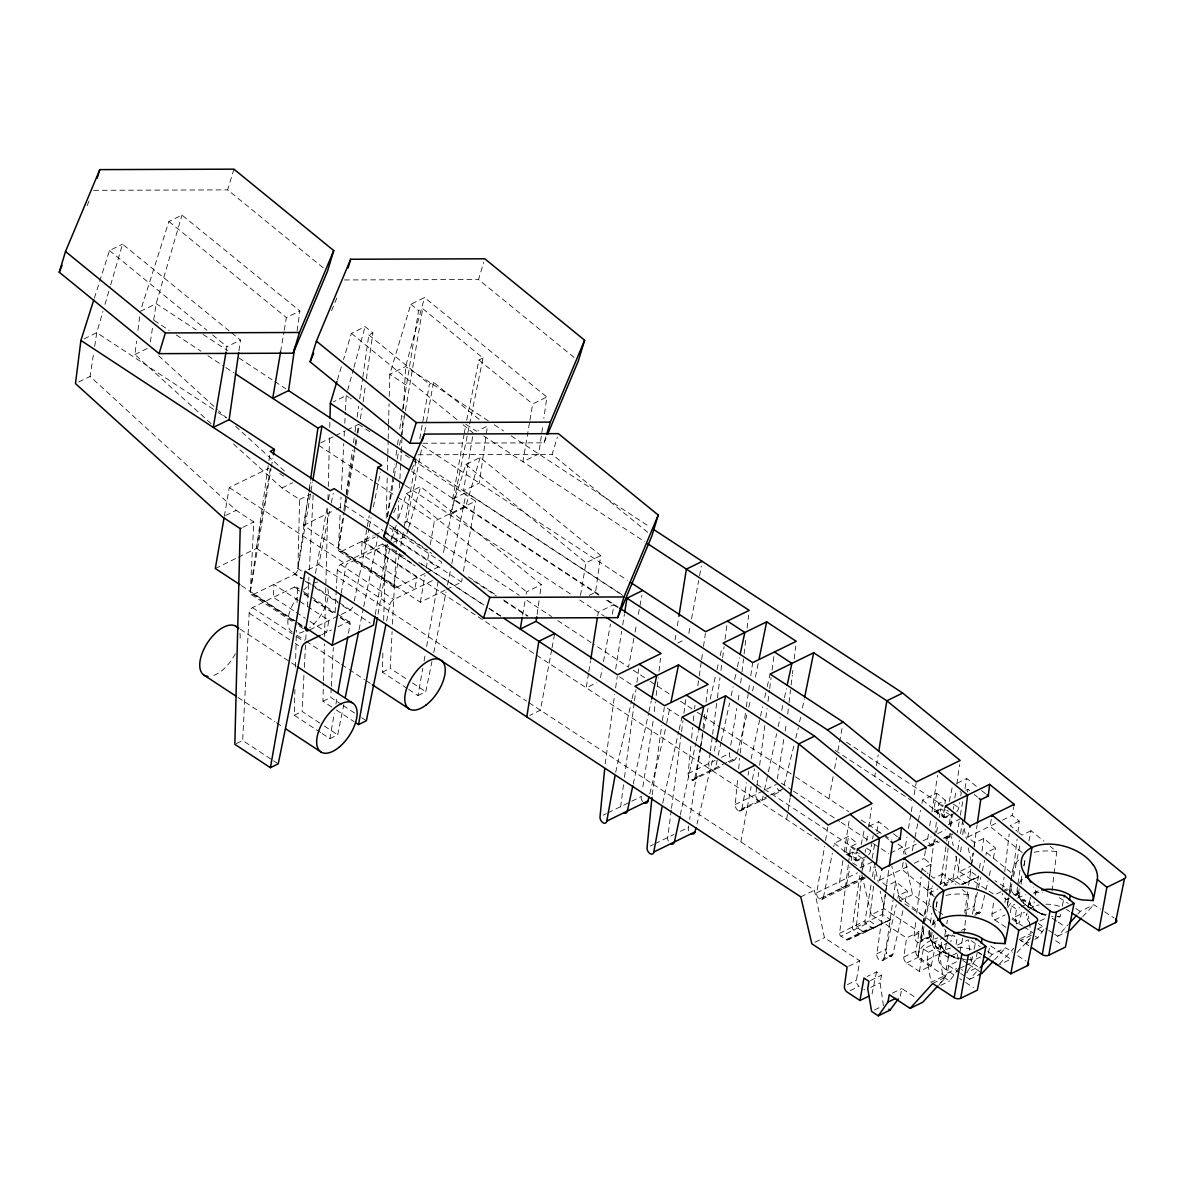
<?xml version="1.0" encoding="UTF-8"?>
<svg xmlns="http://www.w3.org/2000/svg" width="1185" height="1185" viewBox="0 0 1185 1185"><rect width="100%" height="100%" fill="white"/><g stroke="black" fill="none" stroke-linecap="round" stroke-linejoin="round"><path stroke-width="0.75" stroke-dasharray="5 3.75" d="M320.557 732.523L294.265 715.251L294.917 689.374M295.465 667.199L296.383 630.242M297.065 602.513L297.391 589.567A4.607 2.696 -64.6 0 0 294.428 587.079L252.435 607.624A4.607 2.696 -64.6 0 0 249.176 613.149L242.658 740.492L272.046 759.792M294.635 574.266A4.622 2.696 -64.6 0 0 297.894 568.593L299.627 499.537L281.956 487.939L232.067 442.672M331.844 707.075L322.957 701.224L323.416 682.723M323.461 680.871L324.379 643.87M324.572 636.463L327.786 506.958M327.964 499.552L328.097 493.997M328.289 486.591L329.578 434.791M329.756 427.385L329.934 419.994M407.136 688.426L382.4 672.162L382.903 651.839M383.673 620.407L385.51 546.478A4.607 2.696 -64.6 0 0 382.548 543.989L340.569 564.534A4.607 2.696 -64.6 0 0 337.295 570.059L336.347 588.515M386.221 518.112L387.228 477.54M387.406 470.164L387.776 455.41M387.821 453.574L388.147 440.657M388.191 438.82L388.502 425.904M388.547 424.067L389.05 403.774M389.243 396.397L389.791 374.267L410.825 304.264L424.526 297.568L546.877 397.034L543.841 418.394M293.302 620.836L253.22 594.5A4.622 2.696 -64.6 0 1 250.272 591.878L253.827 521.933L236.17 510.335L90.09 376.445L93.422 354.567M319.891 723.117L302.101 711.43L303.967 674.695M304.352 667.348L305.656 641.633M305.76 639.796L306.13 632.449M307.448 606.75L308.944 577.362M309.329 570.015L313.27 492.871M341.606 704.512L330.778 697.402L331.252 688.174M331.356 686.322L333.326 647.573M335.118 612.512L336.259 590.367M424.971 573.496L396.308 587.523L341.339 551.41A4.622 2.696 -64.6 0 1 338.392 548.788L340.362 510.039M340.45 508.187L341.013 497.108M341.398 489.731L343.754 443.575M344.124 436.199L344.405 430.659M344.791 423.267L345.353 412.202M345.442 410.351L346.198 395.583L333.518 401.789M405.788 678.561L390.22 668.34L392.102 631.531M392.472 624.169L396.234 550.551M396.619 543.189L397.464 526.629M397.834 519.267L398.767 500.87M399.434 487.983L399.804 480.621M399.908 478.784L400.752 462.224M400.841 460.387L402.07 436.45M402.159 434.614L403.093 416.216M403.478 408.855L405.64 366.52L424.526 297.568M929.336 930.151C927.159 944.875 943.764 952.666 954.754 957.628L948.889 954.651L943.393 949.6L941.29 944.075L938.52 958.561M1017.456 887.061C1015.915 894.038 1020.374 900.437 1025.44 904.733M605.165 763.969L614.674 694.454M652.194 794.868L661.719 725.353M726.598 762.518L694.884 778.027A4.666 2.933 61.8 0 1 691.003 779.567A4.666 2.933 61.8 0 1 688.159 773.612L690.84 745.928M691.61 738.018L692.647 727.471M693.284 720.88L693.921 714.288M768.872 795.757L741.914 808.94A4.666 2.933 61.8 0 1 738.033 810.466A4.666 2.933 61.8 0 1 735.204 804.526L737.885 776.827M738.655 768.917L739.677 758.37M740.195 753.097L745.587 711.755M856.281 927.1L882.41 914.316L890.379 919.56L864.265 932.343L856.281 927.1L861.628 875.019M861.806 873.226L863.465 857.066M947.067 885.758L944.401 884.01L948.089 848.09M948.267 846.297L949.555 833.722M950.296 826.538L951.585 813.976M653.128 721.324L642.611 788.351M654.253 711.637L655.394 701.95M656.164 695.491L658.253 677.716M659.008 671.258L660.519 658.342M700.735 747.394L689.655 819.265M700.928 745.78L702.438 732.848M703.016 728.005L704.719 713.474M706.053 702.157L707.563 689.24M740.669 683.078L741.81 673.391M742.003 671.776L743.513 658.86M744.091 654.016L745.795 639.47M747.128 628.168L748.639 615.252M787.714 713.992L788.854 704.305M789.047 702.675L790.558 689.759M791.136 684.915L792.276 675.228M792.454 673.613L792.839 670.384M794.172 659.067L795.683 646.151M931.099 931.914L930.299 935.794L921.249 940.223A4.918 3.17 63.1 0 1 917.072 941.882A4.918 3.17 63.1 0 1 914.168 935.572L915.975 920.241M916.79 913.265L921.056 877.019M921.545 872.827L922.034 868.649L931.099 864.221L924.033 858.473L925.559 850.208M930.299 935.794A4.918 3.17 63.1 0 1 926.137 937.453A4.918 3.17 63.1 0 1 923.233 931.143L923.722 926.966M924.211 922.774L928.966 882.351M929.781 875.374L931.099 864.221M1002.777 888.306L1004.095 877.152M1004.747 871.567L1009.176 833.929M1019.219 888.824L1018.433 892.705A4.918 3.17 63.1 0 1 1014.256 894.364A4.918 3.17 63.1 0 1 1011.353 888.054L1011.842 883.877M1012.819 875.508L1017.085 839.247M1017.9 832.285L1019.219 821.131L1012.153 815.384L1013.693 807.118M963.879 934.002L968.619 894.734L962.19 889.505M1051.999 890.913L1056.753 851.645L1050.31 846.416M873.567 886.336L869.346 920.715L877.226 926.433L860.192 933.676A2.34 1.526 63.9 0 1 858.873 933.454L853.674 930.047A2.326 1.526 63.9 0 1 852.311 927.085L859.895 875.552M874.412 879.463L875.671 869.138M959.791 858.71L957.465 877.611L965.449 882.855L963.212 884.247M960.635 851.837L961.687 843.246M962.738 834.655L963.79 826.049M211.063 423.608L134.912 354.522L136.601 341.043M137.964 330.26L139.652 316.765M890.379 919.56L864.176 932.817L847.497 939.883A2.326 1.496 62.6 0 1 846.194 939.661L840.995 936.239A2.326 1.496 62.6 0 1 839.587 933.291L848.312 864.694M848.549 862.887L850.608 846.638L857.259 843.379L848.564 836.314L834.418 843.231L833.722 846.608M857.673 860.695A4.651 2.429 -58 0 1 855.377 858.251L856.207 851.645M934.328 896.571L929.114 893.149A2.326 1.496 62.6 0 1 927.707 890.202L928.862 881.181M929.084 879.374L936.446 821.59M937.365 814.376L938.742 803.548L945.393 800.29L936.683 793.224L922.537 800.142L921.856 803.519M955.303 812.954L945.793 817.606A4.651 2.429 -58 0 1 943.497 815.162L944.756 805.252M944.963 803.593L945.393 800.29M623.517 784.707L620.659 806.629A4.666 3.051 63.9 0 0 621.37 810.377M624.48 777.404L634.286 702.512M634.523 700.676L635.96 689.714M636.908 682.412L639.308 664.148M671.273 810.125L667.688 837.528A4.666 3.051 63.9 0 0 668.414 841.291M671.525 808.303L681.316 733.411M681.568 731.589L682.99 720.628M683.952 713.311L686.337 695.047M710.215 752.579L708.778 763.54A4.666 3.051 63.9 0 0 711.474 769.554A4.666 3.051 63.9 0 0 715.488 767.954L717.843 757.111M710.452 750.757L712.363 736.137M712.6 734.315L717.147 699.609M717.384 697.772L720.006 677.687M720.969 670.384L722.406 659.423M722.643 657.586L724.079 646.625M725.027 639.322L727.427 621.058M756.771 787.136L755.808 794.439A4.666 3.051 63.9 0 0 758.519 800.453A4.666 3.051 63.9 0 0 762.533 798.853L764.103 791.639M757.008 785.314L758.681 772.516M759.644 765.214L764.903 725.027M765.851 717.725L767.051 708.586M768.013 701.283L769.45 690.322M769.687 688.5L771.109 677.539M772.072 670.221L774.457 651.957M834.418 843.231L855.866 860.784L857.066 851.911L857.851 852.504M922.537 800.142L943.986 817.694L945.082 809.562M238.94 350.908L240.481 340.051L230.527 331.963M294.206 620.762L250.257 591.893L268.699 462.298M268.965 460.476L270.269 451.352M297.079 330.896L299.909 310.988L181.972 215.107L168.907 221.491L140.897 309.611M301.39 570.859L297.909 568.578L308.663 493.049M309.166 489.524L310.411 480.74M396.308 587.523A4.592 2.281 -55.8 0 1 393.894 585.271L338.377 548.803L343.576 512.246M343.843 510.409L345.916 495.789M346.183 493.967L352.434 450.107M353.471 442.79L354.774 433.651M355.026 431.829L356.063 424.511M357.115 417.209L358.67 406.233M359.707 398.93L362.58 378.83M362.832 376.993L368.816 334.955L372.89 332.97L365.084 326.63L351.397 333.326L343.502 359.573M363.114 401.685L365.498 384.888M366.372 378.785L372.89 332.97M387.288 516.704L393.035 476.296M393.538 472.785L394.783 464.002M396.042 455.218L397.286 446.434M397.538 444.686L398.545 437.65M399.789 428.866L402.293 411.299M402.544 409.551L418.601 310.618L422.675 308.633L483.021 358.018L443.175 554.002M541.293 436.184L538.76 453.988L522.911 461.735L529.621 422.023M541.812 432.629L542.819 425.504M537.101 614.452L539.057 600.691M540.034 593.818L541.338 584.649L420.705 486.576L406.411 493.567L398.664 517.786M480.132 457.514L465.646 506.928L449.796 514.675L465.853 464.49L480.132 457.514L600.765 555.587L595.551 592.263L589.212 595.374M862.739 869.02L864.132 859.258M865.124 852.296L865.524 849.512M866.709 841.157L867.894 832.788M868.694 827.219L871.464 807.711M882.41 914.316L885.21 894.66M885.462 892.868L889.031 867.85M958.709 968.441L949.6 980.987L942.875 976.573L939.572 953.806L940.934 946.104L935.957 942.83L931.321 965.597L919.397 971.433L906.599 963.02A4.666 3.007 63.1 0 1 903.844 957.036L906.569 937.942L919.145 931.795L883.877 908.614L880.159 891.031M957.036 953.036L948.089 957.406L935.291 948.992A4.666 3.007 63.1 0 1 932.536 943.008L933.765 934.328M934.758 927.381L935.246 923.915L899.978 900.733L891.772 865.954M950.859 825.93L952.444 814.776M953.244 809.207L953.644 806.422M954.829 798.053L956.014 789.699M956.813 784.129L959.583 764.621M944.401 884.01L970.53 871.227L973.078 853.348M974.085 846.208L977.151 824.76M1005.917 927.292L994.733 919.93A4.666 3.007 63.1 0 1 991.963 913.946L993.845 900.822M615.622 687.907L617.267 676.442M662.43 720.45L664.311 707.341M694.543 708.689L695.017 705.416M697.846 685.76L698.558 680.842M699.254 675.939L701.387 661.186M701.624 659.556L702.794 651.365M703.505 646.447L705.401 633.353M746.298 706.838L748.431 692.099M748.653 690.455L749.838 682.264M750.786 675.717L752.668 662.622M902.926 910.806L892.986 954.043L883.921 958.472A4.918 3.259 64.8 0 1 879.64 960.191A4.918 3.259 64.8 0 1 876.841 953.821L885.402 894.453M886.01 890.202L886.617 885.965L895.682 881.536L907.443 891.164L904.733 902.955M892.986 954.043A4.918 3.259 64.8 0 1 888.691 955.762A4.918 3.259 64.8 0 1 885.906 949.392L893.031 899.904M893.238 898.497L895.682 881.536M965.345 913.976A4.918 3.259 64.8 0 1 964.975 910.732L968.026 889.52M968.634 885.284L971.078 868.324M971.685 864.072L973.315 852.77M974.129 847.112L974.751 842.876L983.802 838.447L995.563 848.075L992.852 859.866M984.72 895.223L981.106 910.954A4.918 3.259 64.8 0 1 976.825 912.657A4.918 3.259 64.8 0 1 974.026 906.303L975.862 893.579M976.47 889.342L978.721 873.789M979.536 868.131L980.75 859.643M981.98 851.171L983.802 838.447M861.169 866.961L862.428 858.384L852.815 852.059L851.185 860.562M922.671 925.603L917.871 958.176L946.297 976.855L938.846 984.868M922.937 923.796L924.004 916.553A48.852 30.203 16.8 0 1 929.707 903.888M945.911 846.771L940.431 883.98A2.326 1.526 63.9 0 0 940.401 884.395M946.756 841.054L948.03 832.462M949.289 823.871L950.548 815.28L940.934 808.97L939.305 817.472M1007.531 904.54L1008.524 897.771M1007.324 906.036L1008.657 896.986M1008.924 895.179L1010.79 882.514M1011.057 880.707L1012.123 873.463A48.852 30.203 16.8 0 1 1018.907 859.762M920.908 937.483L922.434 927.1M918.627 952.992L919.412 947.63L917.871 958.176A48.333 27.092 9.8 0 1 937.779 937.868M922.952 923.589L924.004 916.553L898.393 895.593L907.443 891.164M1009.531 890.942L1010.553 884.01M1011.086 880.499L1012.123 873.463L986.512 852.504L995.563 848.075M942.875 976.573L931.04 982.365L927.203 959.85L928.344 952.251L947.215 943.171M956.117 944.297L957.036 938.224L952.059 934.95L950.829 941.853M1016.508 923.693L1015.323 916.76L1016.463 909.162L1019.618 907.621M94.667 346.361L96.755 332.689L102.932 311.448M150.362 341.902L152.85 325.505M153.68 320.039L156.183 303.627L181.972 215.107M930.373 922.967L931.854 913.191M1017.915 883.714L1020.092 869.242M842.905 860.562L839.632 881.61A4.666 3.051 63.9 0 0 842.298 887.609A4.666 3.051 63.9 0 0 846.342 886.099L849.971 866.946M844.224 852.148L849.467 818.479M928.403 834.314L927.751 838.521A4.666 3.051 63.9 0 0 930.432 844.52A4.666 3.051 63.9 0 0 934.461 842.994L935.276 838.743M929.721 825.886L931.025 817.472M931.899 811.858L937.587 775.39M932.136 932.61L930.906 940.505L945.171 949.881L947.881 934.935L944.682 929.129M933.365 924.73L934.18 919.456M936.224 906.318L937.054 901.044M1019.841 892.157L1019.026 897.415L1033.29 906.792L1034.194 901.8M1021.07 884.262L1022.299 876.367M1023.944 865.85L1025.173 857.955M588.515 673.421L586.219 687.818L596.825 682.634M588.797 671.614L590.53 660.815M597.699 615.815L598.262 612.215L614.111 604.468L612.127 615.163M615.667 669.066L621.681 631.264M622.688 624.969L624.451 613.934M675.094 640.004L675.85 635.279M677.346 625.828L678.605 617.948M786.662 819.502L790.099 797.89M874.782 776.412L875.345 772.813M876.5 765.599L878.218 754.801M642.581 801.46A4.666 3.17 66.2 0 1 641.263 796.542L641.944 792.454M688.722 830.833A4.666 3.17 66.2 0 1 688.307 827.456L688.974 823.353M746.802 715.014L736.107 757.867A4.666 3.17 66.2 0 1 731.945 759.541A4.666 3.17 66.2 0 1 729.382 753.453L730.064 749.364M730.73 745.261L736.759 708.408M738.092 700.216L739.44 692.025M777.33 778.901L783.803 739.307M785.137 731.115L786.47 722.924M868.649 854.8A4.651 2.429 -58 0 0 870.62 850.8L872.323 840.669M872.604 838.98L873.167 835.603M890.276 920.049L872.871 927.47A2.326 1.555 65.3 0 1 871.553 927.262L866.353 923.841A2.326 1.555 65.3 0 1 865.02 920.863L871.034 884.899M872.427 876.604L874.041 866.931M956.784 811.71A4.651 2.429 -58 0 0 958.739 807.711L959.598 802.645M960.724 795.89L961.287 792.513L958.813 790.484M959.687 884.173L954.473 880.736A2.326 1.555 65.3 0 1 953.155 877.774L956.843 855.644M957.776 850.104L959.391 840.432M960.546 833.514L962.398 822.449M967.478 792.024L967.938 789.269L970.337 791.224M226.335 350.271L226.942 346.672L240.481 340.051M280.608 351.708L283.941 331.963M284.252 330.171L286.37 317.61L299.909 310.988M250.257 591.893L271.024 468.949M271.321 467.171L272.831 458.269M297.909 568.578L312.544 481.984M338.377 548.803L344.391 513.164M344.702 511.387L347.101 497.122M347.412 495.345L354.937 450.804M355.841 445.456L357.648 434.776M357.944 432.984L359.144 425.859M360.344 418.735L362.151 408.04M387.569 516.379L394.042 478.103M394.353 476.281L398.353 452.596M399.582 445.308L405.122 412.499M405.433 410.677L422.675 308.633M472.637 436.658L463.483 490.797L479.333 483.05L487.435 426.096L477.97 430.733M529.932 420.216L532.672 403.981L546.877 397.034M522.629 615.133L524.985 601.18M526.155 594.203L526.555 591.878L541.338 584.649M580.487 595.374L585.983 562.816L600.765 555.587M864.961 876.989L823.427 897.297A4.666 3.096 64.8 0 1 819.339 898.837A4.666 3.096 64.8 0 1 816.717 892.823L824.597 846.194M825.545 840.535L827.93 826.404M850.149 990.63L859.095 986.261A4.666 3.096 64.8 0 1 856.444 980.217L859.717 960.857L824.434 937.676L814.406 890.216L528.11 702.127M906.214 854.578A4.666 3.096 64.8 0 1 904.836 849.719L906.984 837.01M908.421 828.537L910.569 815.813M911.28 811.577L912.717 803.104M914.153 794.617L916.064 783.315M931.321 965.597L918.523 957.199A4.666 3.096 64.8 0 1 915.887 951.155L919.145 931.795M944.771 935.913L945.793 929.869M946.815 923.811L947.422 920.182M1004.895 902.777L1006.672 892.216M867.183 856.059L857.673 860.695L848.06 854.385A4.651 2.311 -55.8 0 1 845.897 852.03L848.564 836.314M945.793 817.606L936.18 811.295A4.651 2.311 -55.8 0 1 934.017 808.94L936.683 793.224M224.32 516.349L229.283 487.583L268.847 468.238M238.392 557.202L256.523 548.344L270.491 467.438M445.071 590.13L420.349 602.217L303.419 525.399L310.87 482.251M336.392 509.283L344.628 505.254L346.183 496.263M346.494 494.471L354.878 445.916M355.189 444.123L356.744 435.132M357.055 433.34L358.611 424.349L372.445 433.443M341.236 593.167L346.213 564.401L385.762 545.056M375.304 614.363L387.421 544.256M420.349 602.217L425 575.243M426.244 568.059L429.044 551.869M430.288 544.685L434.317 521.311L475.526 501.166L400.145 451.633M446.715 589.315L461.558 582.072L462.18 578.473M463.424 571.274L475.526 501.166M315.491 573.347L327.267 506.691M328.526 499.566L330.111 490.664M322.113 733.545L329.845 738.625L334.333 713.192M335.947 704.112L337.221 696.839M348.449 633.264L350.064 624.169A4.592 2.281 -55.8 0 0 347.635 622.051L338.762 616.23M818.835 840.639L364.55 542.182L367.024 528.154M367.291 526.599L369.231 515.682M378.045 614.097L389.821 547.455M391.065 540.434L393.227 528.154L397.642 526.007M393.894 585.271L399.449 553.839M400.841 545.974L403.626 530.258M404.307 526.333L415.92 460.58M419.786 438.776L429.414 384.221L433.488 382.237L480.34 420.319M424.63 432.377L425.8 425.785M426.496 421.83L433.488 382.237M408.692 689.433L417.964 695.536L422.778 668.281M424.067 661.023L425.341 653.75M426.63 646.477L438.183 581.08M598.914 595.166L452.67 499.092L463.957 435.176M464.239 433.621L465.601 425.83M869.834 871.553L871.019 864.902M872.19 858.236L874.545 844.905M876.9 831.589L878.663 821.59L890.779 831.44M883.432 1005.635L880.129 982.869L881.492 975.166L876.515 971.893L867.079 976.499M919.397 971.433L923.367 948.978L935.957 942.83M959.139 821.797L957.376 831.796A4.666 3.007 63.1 0 1 957.169 832.492M960.309 815.147L962.664 801.815M965.02 788.499L966.782 778.501L977.551 787.255M948.089 957.406L949.615 948.77M938.713 985.416L947.363 973.092L948.681 965.612L958.117 960.991M967.404 971.389L976.055 959.065L977.373 951.585M1010.272 912.791L1011.486 905.888L1014.641 904.348M1028.239 907.636L1029.054 903.014L1024.077 899.741L1020.922 901.267M953.955 974.84L946.178 969.73L948.889 954.651A24.5 13.731 9.8 0 1 941.927 940.549M1035.409 895.164L1036.001 891.846L1033.335 887.002M615.682 772.279L631.709 700.276M662.726 803.193L678.753 731.175M694.884 778.027L700.142 749.231M700.365 747.972L703.12 732.952M703.801 729.19L708.008 708.571M741.914 808.94L746.728 782.633M748.105 775.123L748.787 771.361M751.083 758.844L762.577 706.778M1026.64 915.472L1027.099 912.968M1028.017 907.962L1030.506 897.223M551.692 649.573L540.419 710.215L529.813 715.399M552.032 647.795L554.684 633.531M600.514 677.583L602.173 668.666M603.506 661.541L610.468 624.08M633.886 638.359L628.539 667.125L596.218 645.884M635.086 631.975L636.567 623.991M638.345 614.408L641.914 595.225M688.87 633.264L690.351 625.28M691.536 618.896L698.676 580.546M699.565 575.747L701.342 566.163M740.862 841.898L751.142 786.603M752.46 779.478L754.46 768.769M828.982 798.794L833.292 775.612M834.61 768.487L836.61 757.778M837.928 750.653L842.579 725.679M936.476 832.359L938.105 823.856M903.192 862.399L901.815 869.346L933.01 894.779M991.312 819.309L989.934 826.256L1023.351 853.511M308.056 569.807L318.75 564.578L330.319 507.639M331.282 502.899L333.207 493.419M354.241 601.076L368.979 528.629M369.335 526.821L371.186 517.786M373.379 506.943L380.37 472.593M329.845 738.625L337.666 734.804L343.813 704.557M359.011 629.827L362.995 610.245M363.706 606.69L378.178 535.516M386.636 620.984L389.954 604.661A4.592 2.281 -55.8 0 1 393.775 599.491L432.525 580.546M405.003 522.407L406.87 521.489L421.978 447.16M466.697 420.245L478.947 360.003L483.021 358.018M417.964 695.536L425.785 691.714L431.947 661.467M433.754 652.565L446.049 592.07M447.486 584.946L451.115 567.156M451.826 563.601L466.298 492.427L621.784 594.574M665.422 729.412L648.965 797.061M666.666 723.265L670.103 706.378M712.452 760.311L696.973 824.079M714.333 751.097L715.888 743.425M752.593 690.914L753.542 686.322M755.408 677.109L758.222 663.289M799.638 721.828L800.571 717.221M802.452 708.008L804.319 698.794M823.427 897.297L832.359 853.378M876.515 971.893L871.893 994.659L871.094 994.141M912.228 850.83L914.287 840.683M914.983 837.306L917.723 823.797M918.419 820.42L920.478 810.288M900.289 996.111L901.829 988.527L916.746 998.318M921.249 940.223L924.137 926.018M925.189 920.863L932.269 885.995M932.669 924.167L933.454 920.301M936.076 907.384L937.394 900.941M940.801 884.143L942.904 873.819L955.762 884.277M960.013 951.57L962.857 937.557M988.408 953.021L989.949 945.437L1010.835 959.154L999.829 964.531M1010.153 893.253L1011.723 885.506M1013.56 876.47L1020.389 842.905M1020.789 881.077L1022.107 874.634M1023.944 865.583L1025.514 857.836M1028.921 841.054L1031.024 830.729L1043.881 841.187M1016.463 923.974L1019.441 922.508L1021.929 910.243M1023.366 903.237L1024.077 899.741M970.189 959.88L971.922 959.865L972.752 955.895M974.129 949.259L975.522 942.623M1062.249 906.169L1063.641 899.533M1057.612 916.79L1060.042 916.775L1060.871 912.805M861.154 844.564L864.309 829.515M949.274 801.475L952.429 786.425M886.617 885.965L879.596 880.203L881.225 872.515M974.751 842.876L967.715 837.114L969.345 829.426M633.249 783.952L648.506 713.518M648.906 711.711L651.246 700.883M680.279 814.865L695.936 742.625M696.336 740.818L698.291 731.782M718.228 755.304L720.969 742.669M721.369 740.862L729.59 702.942M731.145 695.713L733.115 686.678M734.67 679.464L737.026 668.621M737.411 666.814L739.366 657.793M764.488 789.832L768.013 773.568M768.413 771.761L776.619 733.841M778.189 726.612L780.145 717.592M781.715 710.363L784.07 699.535M784.455 697.728L786.41 688.692M965.345 883.343L978.395 876.959L970.53 871.227M632.079 698.72L633.856 690.929M679.109 729.619L681.982 717.162M710.17 699.224L715.533 675.865M716.969 669.643L718.762 661.852M720.199 655.616L721.991 647.84M764.725 697.432L765.806 692.751M767.228 686.53L770.102 674.072M883.921 958.472L896.275 904.762M897.786 898.215L898.393 895.593M972.352 914.065L977.477 891.801M978.38 887.876L980.78 877.389M982.291 870.842L984.705 860.354M985.905 855.126L986.512 852.504M985.935 889.994L988.038 880.825M989.238 875.582L991.045 867.716M748.742 707.223L750.697 699.417M784.129 784.885L793.846 745.913M795.787 738.122L798.379 727.723M347.649 390.28L353.471 369.068M353.945 367.291L365.084 326.63M105.006 304.367L110.161 286.651M110.679 284.889L122.529 244.169L229.12 330.808M408.292 528.94L406.218 535.99L393.538 542.197M408.795 527.162L420.705 486.576M337.369 380L342.184 363.958M323.209 267.81L227.653 189.867L233.919 169.159M574.073 357.44L478.518 279.497L483.747 262.24M422.823 443.234L544.078 442.82L546.167 435.917M647.677 532.287L552.121 454.344L557.35 437.087M94.356 298.131L109.479 250.553L122.529 244.169M392.028 538.553L396.457 524.703M87.097 205.672L89.245 200.561M331.548 310.663L337.266 297.02M393.731 512.794L396.59 505.98M411.58 470.149L415.861 459.913M544.078 442.82L546.937 435.991M882.084 960.339L883.714 959.198M1019.159 939.275L1025.884 943.69L1030.683 936.846M1034.757 939.349L1037.719 937.898L1043.792 929.544M883.018 960.294L891.727 955.54M974.781 915.413L979.847 912.45M920.745 941.542L922.152 939.779L918.508 942.475L921.234 941.571M966.59 977.373L969.567 979.328L979.047 968.856M989.712 957.08L992.097 954.458L1005.724 947.793L1012.449 952.207M999.444 963.997L1013.664 948.281M1054.709 934.284L1057.687 936.239L1068.352 924.463M1077.846 913.99L1080.216 911.369L1093.844 904.703L1100.569 909.117M994.556 959.82L1005.724 947.793M1017.041 952.473L1030.698 937.765M1082.675 916.731L1093.844 904.703M694.425 779.3L697.461 776.767L693.521 780.026L696.973 778.027L692.321 780.13L721.798 766.206M741.469 810.199L744.491 807.681L740.566 810.94L744.017 808.925L739.366 811.029L766.265 798.364M921.812 940.831L920.33 942.016L930.121 936.52L927.692 938.446M1015.812 895.356L1018.241 893.416L1013.99 896.245M84.076 338.895L96.755 332.689L216.736 411.506M140.334 311.374L156.183 303.627L196.177 329.904M78.728 382L90.09 376.445M134.912 354.522L147.903 348.168M320.691 442.879L333.889 436.435M335.533 435.636L345.413 430.792M347.072 429.992L358.611 424.349M225.565 515.519L236.17 510.335M281.956 487.939L292.562 482.754M242.747 527.355L253.827 521.933M299.627 499.537L310.707 494.13M215.315 568.489L236.733 558.017M303.419 525.399L334.748 510.083M253.22 594.5L294.635 574.251L301.508 578.769M341.339 551.41L373.201 535.827M374.786 535.057L382.755 531.161M364.55 542.182L375.23 536.953M452.67 499.092L466.298 492.427M309.774 629.827L349.605 610.364A4.592 2.281 -55.8 0 0 353.234 605.861M426.57 572.725L437.724 567.274A4.592 2.281 -55.8 0 0 441.561 561.971L389.509 527.769M321.802 634.686L331.489 629.946M337.947 626.791L347.635 622.051M236.407 743.558L242.658 740.492M294.265 715.251L302.101 711.43M322.957 701.224L330.778 697.402M382.4 672.162L390.22 668.34M677.746 643.055L684.575 639.722M603.209 815.162L606.379 813.606M607.964 812.836L630.168 801.978M631.753 801.208L641.263 796.542M688.159 773.612L715.118 760.429M721.458 757.333L729.382 753.453M728.183 761.748L736.107 757.867M729.53 762.429L734.567 759.97M650.254 846.06L653.424 844.505M655.009 843.735L674.043 834.433M680.383 831.322L688.307 827.456M735.204 804.526L776.427 784.366M770.457 794.972L783.152 788.78M773.998 794.587L781.611 790.869M868.946 826.36L878.663 821.59M957.065 783.255L966.782 778.501M876.915 833.781L879.818 832.359L881.418 833.662M965.864 790.276L967.938 789.269M848.06 854.385L854.592 851.185M936.18 811.295L943.601 807.652M855.866 860.784L862.517 857.525M943.986 817.694L951.111 814.199M800.779 896.882L814.406 890.216M872.323 861.895L860.206 867.82L852.548 862.784M890.409 853.052L902.526 847.127L904.022 854.148M948.326 824.73L961.968 818.065M816.717 892.809L857.629 872.812M904.836 849.719L916.301 844.12M922.848 840.92L931.025 836.921M937.572 833.722L945.749 829.722M819.339 898.837L863.835 877.078M927.559 845.912L937.602 841.009M943.349 838.195L951.955 833.988M928.729 845.809L937.32 841.602M944.489 838.106L953.081 833.899M821.931 899.311L865.331 878.085M929.721 846.594L939.438 841.839M945.378 838.936L950.859 836.254M879.596 880.203L907.369 866.62M914.316 863.228L924.033 858.473M967.715 837.114L996.881 822.849M1002.436 820.138L1012.153 815.384M1019.219 821.131L1010.153 825.56L1016.804 830.966M942.904 873.819L933.839 878.248L927.203 872.856M1031.024 830.729L1021.959 835.158L1017.53 831.559M814.999 942.282L824.434 937.676M861.851 874.767L871.286 914.761L883.877 908.614M899.978 900.733L912.554 894.586L930.966 906.673M955.717 856.029L959.406 871.671L970.411 866.294M839.587 933.291L865.02 920.863M927.707 890.202L934.861 886.706M939.631 884.38L953.155 877.774M866.353 923.841L840.995 936.239M943.378 886.173L954.473 880.736M846.194 939.661L871.553 927.262M847.497 939.883L872.871 927.47M962.176 884.454L978.514 876.47M848.712 966.234L859.717 960.857M1000.984 891.772L994.689 894.853L959.406 871.671M1002.554 891.001L1007.28 888.706L995 880.633M876.841 953.821L885.906 949.392M914.168 935.572L923.233 931.143M964.975 910.732L974.026 906.303M1003.799 891.742L1011.353 888.054M975.062 913.902L981.106 910.954M1013.901 894.912L1018.433 892.705M847.423 984.631L856.444 980.217M903.844 957.036L915.887 951.155M932.536 943.008L943.067 937.868M991.963 913.946L1000.999 909.532M961.494 930.344L964.634 928.803L967.123 930.432M870.486 980.543L881.492 975.166M906.599 963.02L918.523 957.199M994.733 919.93L1005.161 914.835M1021.189 906.851L1029.054 903.014M870.856 987.401L880.129 982.869M927.203 959.85L939.572 953.806M957.436 945.067L968.249 939.779L969.774 950.281M1015.323 916.76L1024.595 912.228M892.394 993.134L901.829 988.527M1039.956 920.982L1046.251 917.901M947.363 973.092L956.636 968.56M976.055 959.065L985.327 954.532M1037.023 929.247L1044.755 925.47M874.56 1009.976L881.966 1006.361M959.731 968.338L964.16 966.16M965.642 965.449L971.567 962.546L978.277 966.96L966.442 972.752M1020.64 938.55L1030.994 933.484L1028.447 915.975M932.654 983.52L946.297 976.855M1031.38 935.246L1020.774 940.431L1028.847 945.734M940.712 985.327L949.6 980.987M1025.884 943.69L1028.832 942.238M969.567 979.328L979.003 974.722M1057.687 936.239L1070.277 930.092M929.114 893.149L937.839 888.883M961.005 884.38L978.395 876.959M1009.353 898.482L1006.628 899.385L1008.509 898.926M1014.878 895.401L1016.997 894.823M926.759 938.505L928.862 937.913M978.262 913.25L979.269 913.191M890.142 956.339L891.15 956.28M93.526 190.326L227.653 189.867M344.405 279.956L478.518 279.497M418.009 454.788L552.121 454.344M965.627 959.746L962.768 959.48M1053.035 916.597L1051.613 916.479M1026.803 905.681L1042.874 914.539L1037.008 911.561L1031.528 906.51L1029.409 900.985M942.786 951.644L954.754 957.628M1030.906 908.539L1042.874 914.539M339.31 551.41L394.353 587.567M349.531 621.992L336.185 613.223M251.19 594.5L296.383 624.169M488.264 420.808L405.64 366.52L389.791 374.267L406.04 384.947M494.397 424.822L503.566 430.866M511.224 435.887L649.691 526.851M465.883 424.26L476.577 431.296M483.702 435.976L644.744 541.767M346.198 395.583L349.249 397.582M350.271 398.249L351.278 398.915M422.304 445.575L627.383 580.309M953.332 804.156L958.754 807.711M846.52 742.21L943.497 805.918M1104.598 911.769L1114.004 917.945M417.579 460.639L622.569 595.314M934.017 808.94L943.497 815.176M934.358 811.058L943.927 817.354M203.079 334.437L227.905 350.745M238.926 357.988L272.032 379.733M274.787 381.54L285.822 388.798M411.758 471.526L600.188 595.314M607.92 600.395L618.289 607.209M606.601 600.232L617.385 607.312M835.218 750.416L911.546 800.571M1059.272 897.608L1068.248 903.503M1075.728 908.421L1080.216 911.369M1069.744 911.532L1067.803 910.258A24.663 13.82 9.8 0 0 1066.426 909.413M154.124 320.439L169.292 330.408M176.195 334.925L201.02 351.234M207.908 355.767L223.076 365.735M225.846 367.543L234.112 372.979M405.344 485.48L571.585 594.692M579.702 600.025L604.394 616.244M1052.369 918.331L1056.842 921.263M1058.338 922.241L1065.804 927.144M318.943 445.516L372.786 480.888M374.327 481.895L395.864 496.041M397.405 497.048L434.317 521.311M1011.486 905.888L1016.463 909.162M1038.297 923.5L1047.244 929.381M1048.74 930.358L1053.213 933.306M1038.193 929.203L1044.029 933.039M1055.702 940.697L1061.538 944.534M1012.331 917.842L1019.441 922.508M406.87 521.489L519.237 595.314M526.94 600.38L551.573 616.555M557.735 620.599L594.677 644.877M633.131 670.132L648.432 680.19M649.958 681.182L656.075 685.211M657.601 686.219L669.836 694.247M680.545 701.283L694.306 710.333M697.195 712.229L701.535 715.073M702.972 716.021L719.754 727.042M721.295 728.049L793.98 775.805M795.505 776.812L848.904 811.888M861.154 819.946L882.603 834.033M884.143 835.04L891.801 840.076M897.934 844.105L902.526 847.127M1011.975 919.027L1022.448 925.9M1023.944 926.877L1032.92 932.773M1035.201 936.239L1037.719 937.898M218.114 412.424L226.394 417.861L218.647 410.736M389.361 524.911L427.859 550.21M468.46 576.888L495.523 594.663M503.64 599.995L527.992 615.993M393.227 528.154L431.71 553.439M473.274 580.754L496.367 595.922M504.069 600.973L527.162 616.141M619.518 676.828L633.383 685.922M667.244 708.171L679.553 716.258M781.152 783.004L791.921 790.084M793.461 791.091L839.632 821.427M841.172 822.434L867.346 839.632M873.508 843.676L879.655 847.719M881.196 848.727L888.898 853.792M344.628 505.254L383.096 530.524M384.636 531.532L461.558 582.072M866.561 848.134L870.634 850.8M386.192 533.413L437.724 567.274M421.282 563.838L487.479 607.327M489.02 608.335L501.329 616.422M756.859 784.292L855.377 849.008M1017.826 955.732L1025.884 961.035M418.779 562.416L483.732 605.076M489.138 608.631L501.329 616.63M279.719 473.496L285.881 477.54M403.389 556.402L385.895 544.893M382.548 544.004L405.818 559.305M406.929 560.031L412.484 563.675M385.51 546.478L411.847 563.779M412.943 564.504L415.135 565.941M932.491 907.68L937.098 910.702M938.638 911.709L944.771 915.753M845.897 852.03L855.377 858.266M846.223 854.163L855.807 860.443M971.152 940.697L980.128 946.593M987.609 951.511L992.097 954.458M978.869 952.562L981.847 954.517M981.624 954.636L979.684 953.347A24.663 13.82 9.8 0 0 978.306 952.503M962.768 960.442L967.241 963.375M968.723 964.353L982.158 973.181M229.283 487.583L346.213 564.401M961.405 969.434L962.664 970.263M340.569 564.534L393.775 599.491M871.286 914.761L906.569 937.942M923.367 948.978L928.344 952.251M948.681 965.612L959.124 972.47M960.62 973.448L965.094 976.396M959.806 978.677L961.746 979.965M965.642 982.513L973.418 987.623M337.295 570.059L389.954 604.661M318.75 564.578L526.57 701.12M256.523 548.344L310.366 583.716M311.907 584.723L338.051 601.906M339.591 602.913L370.357 623.132M304.945 581.02L310.663 584.783M315.254 587.79L338.155 602.839M342.732 605.846L349.605 610.364M303.271 591.611L310.026 596.04M311.329 596.899L334.881 612.364M294.428 587.093L297.746 589.286M304.397 593.655L309.937 597.299M314.38 600.202L334.333 613.312M297.391 589.567L299.583 591.019M303.982 593.892L307.27 596.055M313.847 600.38L333.607 613.356M340.184 617.681L350.064 624.169M298.353 600.425L273.928 584.383L273.439 597.358L294.709 611.341M299.879 601.432L305.982 605.446M307.522 606.439L328.897 620.481L326.645 632.316L306.885 619.34M412.454 682.945L425.785 691.714M296.235 612.349L305.36 618.333M863.895 989.416L864.694 989.934M241.459 585.671L295.317 621.044M296.842 622.051L303.005 626.095M298.842 623.799L302.308 626.08M297.879 623.843L303.597 627.606M296.887 635.19L304.589 640.241M306.13 641.248L339.976 663.496M341.502 664.504L347.664 668.547M349.205 669.555L364.58 679.657M366.121 680.679L370.742 683.701M252.435 607.624L292.354 633.842M296.783 636.76L302.323 640.404M249.176 613.149L290.858 640.552M295.258 643.425L298.546 645.588M240.377 629.265L295.776 665.659M343.161 705.534L355.53 713.651M361.721 717.725L366.358 720.776M336.303 709.993L354.078 721.68M324.334 726.035L337.666 734.804M238.007 697.476L274.935 721.739M276.475 722.746L282.623 726.79M273.602 760.814L278.238 763.866M296.398 587.079L299.153 588.886M299.183 626.006L303.419 628.791M938.742 803.548L943.556 807.459M946.771 810.066L948.37 811.37M850.608 846.638L854.637 849.897M858.651 853.156L859.451 853.807M981.595 790.543L985.624 793.817M368.816 334.955L429.414 384.221M893.475 833.633L897.504 836.921M922.034 868.649L926.463 872.249M410.825 304.264L418.601 310.618M478.947 360.003L532.672 403.981M974.322 794.498L977.521 797.12M351.397 333.326L458.017 420.571M463.083 424.734L473.245 433.043M168.907 221.491L286.37 317.61M465.853 464.49L585.983 562.816M885.402 836.936L888.602 839.558M109.479 250.553L206.886 330.26M212.619 334.955L226.942 346.672M406.411 493.567L526.555 591.878M158.657 355.752L217.344 409.536M235.608 426.274L285.17 471.704M974.5 909.754L974.944 910.643M886.38 952.858L886.824 953.732M950.385 833.425L953.258 845.586M1011.368 889.713L1011.575 890.587M923.248 932.802L923.456 933.691M962.338 819.813L966.427 839.158M968.278 847.942L970.871 860.251M905.873 862.947L912.554 894.586M874.219 862.902L878.292 882.247M957.362 954.488L958.25 959.672M970.796 957.287L971.567 962.546M239.963 633.353A29.166 14.798 -56.7 0 1 240.022 639.382M235.385 653.646A29.166 14.798 -56.7 0 1 210.441 676.294M327.815 588.96A29.166 14.798 -56.7 0 1 309.715 627.754M303.967 631.442A29.166 14.798 -56.7 0 1 296.117 633.323M291.999 631.975A29.166 14.798 -56.7 0 1 296.976 597.67M303.582 590.026A29.166 14.798 -56.7 0 1 310.766 584.605M314.973 582.724A29.166 14.798 -56.7 0 1 317.61 582.087M781.152 791.002A4.666 3.17 66.2 0 1 776.456 786.47M1034.09 852.326A48.852 30.203 16.8 0 1 1056.798 851.615M1008.776 898.585A4.918 3.17 63.1 0 1 1004.776 898.482A4.918 3.17 63.1 0 1 1002.229 893.297M1037.008 911.561A24.5 13.731 9.8 0 1 1030.046 897.46M1033.72 893.179A24.5 13.731 9.8 0 1 1040.149 890.32M1029.809 922.834A24.663 13.82 9.8 0 1 1026.728 914.435M1029.143 909.724A24.663 13.82 9.8 0 1 1039.023 904.896M1045.822 904.199A24.663 13.82 9.8 0 1 1060.16 906.569M1007.754 907.503A48.333 27.092 9.8 0 1 1013.427 900.881M1017.515 898.2A48.333 27.092 9.8 0 1 1025.899 894.779M1033.942 893.046A48.333 27.092 9.8 0 1 1042.741 892.349M1045.807 915.427A44.512 29.344 64.4 0 1 1036.979 911.828M1060.042 916.775A38.498 21.582 9.8 0 1 1057.301 916.597M1046.37 914.761A38.498 21.582 9.8 0 1 1017.278 887.832M1019.041 883.432A38.498 21.582 9.8 0 1 1022.477 879.551M945.971 895.416A48.852 30.203 16.8 0 1 968.678 894.719M944.623 937.039A24.5 13.731 9.8 0 1 950.563 933.854M946.178 969.73A24.663 13.82 9.8 0 1 950.903 947.985M957.702 947.289A24.663 13.82 9.8 0 1 972.041 949.659M945.823 936.135A48.333 27.092 9.8 0 1 954.621 935.439M958.413 958.68A44.512 29.344 64.4 0 1 948.859 954.917M971.922 959.865A38.498 21.582 9.8 0 1 929.158 930.921M931.884 925.159A38.498 21.582 9.8 0 1 935.854 921.5M362.047 541.293L361.558 554.269L414.765 589.226L417.016 577.391L362.047 541.293"/><path stroke-width="1.5" d="M93.793 299.894L80.906 340.436L75.47 383.584L222.528 517.001L240.2 528.599L234.837 744.313L270.402 767.687L278.238 763.866L301.834 647.751A4.592 2.281 -55.8 0 1 305.656 642.581M329.993 418.142L330.348 403.33L336.925 381.451M604.646 769.243L600.04 816.717A4.666 2.933 61.8 0 0 602.869 822.657A4.666 2.933 61.8 0 0 606.75 821.131L647.988 800.956L648.965 797.061M651.943 797.505L647.084 847.616A4.666 2.933 61.8 0 0 649.913 853.555A4.666 2.933 61.8 0 0 653.794 852.03L695.032 831.87L695.995 827.974M889.283 866.057L892.586 842.816L900.2 839.099L901.474 827.441L857.466 848.964L857.259 850.445M977.403 822.968L980.706 799.727L988.32 796.009L989.594 784.351L945.586 805.874L945.393 807.34M876.308 863.983L879.463 838.21L850.119 814.273M964.427 820.894L967.597 795.12L938.239 771.168M226.024 352.063L213.3 427.415L229.149 419.668L238.674 352.715M280.608 351.708L272.728 398.353L288.577 390.606L294.769 347.175M310.663 478.992L317.921 428.037L321.994 426.052L381.837 465.364L377.763 467.349L369.779 512.572M522.23 617.459L520.259 629.087L536.109 621.325L536.775 616.748M526.792 716.881L538.834 641.278L554.684 633.531M590.811 659.023L597.403 617.622M624.688 612.364L626.954 598.188L642.803 590.441M678.857 616.378L686.382 569.126L702.231 561.379M790.38 796.098L798.705 743.899L814.554 736.137L1036.253 917.575A4.681 2.903 16.8 0 1 1036.342 921.797M878.796 751.201L886.824 700.809L902.674 693.047L1124.372 874.486A4.681 2.903 16.8 0 1 1124.476 878.707L1115.544 922.582L1098.925 930.714L1071.699 912.82M981.343 943.378L982.172 938.387A24.5 13.731 9.8 0 0 953.569 933.054M1069.462 900.274L1070.292 895.297A24.5 13.731 9.8 0 0 1041.689 889.95M273.439 454.699L274.342 449.352L229.149 419.668M312.855 480.177L321.994 426.052M224.009 518.156L215.315 568.489L239.918 584.664M304.545 627.117L332.23 645.307L340.924 594.959M374.993 616.17L373.438 625.147L332.23 645.307M270.402 767.687L305.108 571.244L800.779 896.882L811.858 943.823L847.127 967.004L844.416 986.098A4.666 3.007 63.1 0 0 847.171 992.082L859.969 1000.496L868.901 996.126M314.81 577.273L305.774 628.361A4.592 2.281 -55.8 0 0 308.189 630.613L304.752 628.361M337.873 693.21L347.812 636.893M356.3 723.131L358.537 724.598L377.423 617.607M859.969 1000.496L863.939 978.04L868.916 981.313L867.761 988.912L871.612 1011.427L878.322 1015.841L890.157 1010.05L898.26 998.896M878.322 1015.841L887.935 1002.154L889.254 994.674L910.139 1008.391L922.715 1002.243L937.602 986.201M976.07 939.972L976.351 938.653L985.905 946.46L977.314 990.186L960.694 998.303A4.666 2.622 9.8 0 1 954.162 997.651L961.879 953.94L739.262 772.961L504.025 618.422M960.694 998.303L968.338 955.051L985.905 946.46M1043.481 889.624A39.253 24.278 16.8 0 0 1064.471 895.564L1074.025 903.37L1065.433 947.096L1048.814 955.214A4.666 2.622 9.8 0 1 1042.282 954.562L1049.999 910.85L827.382 729.871L626.954 598.188M1048.814 955.214L1056.457 911.961L1074.025 903.37M606.75 821.131L615 776.042M653.794 852.03L662.045 806.941M1010.805 973.803L1018.774 930.388L1036.342 921.797L1027.425 965.671L1010.805 973.803L983.58 955.91M1098.925 930.714L1106.894 887.298L1124.461 878.707M925.826 848.83L926.077 847.453L901.474 827.441M1013.945 805.741L1014.197 804.348L989.594 784.351M1005.354 908.273A39.253 24.278 16.8 0 1 1009.19 922.597L1005.073 943.66L994.571 943.038M1093.474 865.183A39.253 24.278 16.8 0 1 1097.31 879.507L1093.192 900.57L1082.69 899.948A44.512 28.914 63.5 0 1 1070.262 895.549M903.74 859.614L904.022 858.236L943.808 890.69A39.238 24.263 16.8 0 1 1005.206 908.303M991.86 816.524L992.141 815.147L1031.942 847.601L1027.454 876.382L1030.654 882.173M345.265 697.432L358.655 631.605M385.895 624.614L366.358 720.776L358.537 724.598M671.036 701.772L678.516 664.933L708.141 684.397L664.548 705.712L634.938 686.248L678.516 664.933M716.199 741.899L725.561 695.847L798.705 743.899L872.071 803.534L828.182 824.997L755.112 765.199L681.982 717.162L725.561 695.847M759.155 658.682L766.651 621.844L796.261 641.307L752.668 662.622L723.057 643.159L766.651 621.844M804.63 697.269L813.68 652.757L886.824 700.809L960.191 760.444L916.301 781.907L843.231 722.109L770.102 674.072L813.68 652.757M1064.189 896.882L1064.471 895.564M881.67 870.412L881.966 869.02L926.077 847.453M969.789 827.323L970.085 825.93L1014.197 804.348M632.849 785.759L627.369 811.044A4.666 3.051 63.9 0 1 624.006 812.999M651.646 699.076L656.727 675.598L639.308 664.148M679.894 816.658L674.413 841.942A4.666 3.051 63.9 0 1 671.377 844.016M698.676 729.975L703.771 706.497L686.337 695.047M740.151 654.179L744.847 632.509L727.427 621.058M787.196 685.078L791.891 663.407L774.457 651.957M59.25 272.209L65.516 251.501L99.807 169.618L233.919 169.159L333.74 250.583L327.475 271.306L293.199 353.189L159.086 353.648L59.25 272.209L62.109 265.381M97.185 178.239L99.807 169.618M159.086 353.648L165.352 332.941L65.516 251.501M293.199 353.189L299.464 332.481L333.74 250.583M420.986 443.234L409.951 443.279L310.129 361.84L316.395 341.132L350.671 259.248L484.783 258.789L584.62 340.228L578.354 360.936L547.648 434.288M348.064 267.869L350.671 259.248M409.951 443.279L416.231 422.571L316.395 341.132M383.733 536.687L389.998 515.979L424.274 434.08L558.387 433.636L658.223 515.06L651.957 535.768L617.681 617.666L483.554 618.111L383.733 536.687L385.866 531.561M422.186 440.983L424.274 434.08M483.554 618.111L489.835 597.403L389.998 515.979M546.685 434.184L550.344 422.112L584.62 340.228M617.681 617.666L623.947 596.944L658.223 515.06M310.129 361.84L313.699 353.308M910.139 1008.391L932.654 983.52L954.162 997.651M980.232 967.553L988.527 958.384M1069.537 923.145L1076.661 915.294M993.326 961.154L982.158 973.181L979.003 974.722M1070.277 930.092L1081.446 918.064M274.342 449.352L270.269 451.352L330.111 490.664L334.17 488.664L387.821 523.903M240.2 528.599L241.044 528.184M305.656 642.581L320.187 635.471M739.262 772.961L755.112 765.199M827.382 729.871L843.231 722.109M887.935 1002.154L895.653 998.377M165.352 332.941L299.464 332.481M416.231 422.571L550.344 422.112M489.835 597.403L623.947 596.944M654.076 529.739L902.674 693.047M647.84 543.797L749.216 610.393L705.623 631.709L630.464 582.339M330.348 403.33L416.053 459.632M288.577 390.606L408.677 469.497M619.681 608.127L814.554 736.137M235.489 373.897L317.921 428.037M377.763 467.349L403.818 484.472M605.935 617.252L661.097 653.483L617.504 674.798L536.109 621.325M1031.528 947.496L1042.282 954.562M80.906 340.436L405.255 553.528M992.289 961.39L998.259 965.301M888.898 1009.22L890.157 1010.05M372.283 684.708L409.195 708.971M235.771 626.228L238.852 628.257M297.302 666.666L352.686 703.046M204.161 675.243L236.467 696.469M285.703 728.819L321.091 752.06M1097.31 879.492L1106.894 887.298M986.972 794.913L988.32 796.009M1009.19 922.597L1018.774 930.388M898.852 838.002L900.2 839.099M979.121 798.423L980.706 799.727M945.586 805.874L970.085 825.93M890.987 841.513L892.586 842.816M857.466 848.964L881.966 869.02M943.067 926.226L939.335 919.471L943.808 890.69A39.238 24.263 16.8 0 0 955.436 932.639A39.253 24.278 16.8 0 0 976.351 938.653M207.997 676.413A29.166 14.798 -56.7 0 1 207.123 643.351A29.166 14.798 -56.7 0 1 238.289 628.731M1093.325 865.213A39.238 24.263 16.8 0 0 1031.839 847.527A39.238 24.263 16.8 0 0 1043.555 889.55M1025.632 877.344A38.498 21.582 9.8 0 1 1069.196 875.967A38.498 21.582 9.8 0 1 1093.192 900.57M1115.648 919.027A4.666 2.622 9.8 0 1 1115.544 922.582M1056.457 911.976A4.681 2.903 16.8 0 1 1050.014 910.85M647.988 800.956A4.666 3.17 66.2 0 1 644.166 802.837M695.032 831.87A4.666 3.17 66.2 0 1 691.048 833.633M994.541 942.875A44.512 28.914 63.5 0 1 982.143 938.638M937.513 920.434A38.498 21.582 9.8 0 1 981.076 919.056A38.498 21.582 9.8 0 1 1005.073 943.66M1028.032 962.59A4.666 2.622 9.8 0 1 1027.425 965.671M968.338 955.066A4.681 2.903 16.8 0 1 961.894 953.94M339.488 746.876A29.166 14.798 -56.7 0 0 352.967 703.223A29.166 14.798 -56.7 0 0 318.217 732.567A29.166 14.798 -56.7 0 0 339.488 746.876M426.156 704.942A29.166 14.798 -56.7 0 0 441.916 660.786A29.166 14.798 -56.7 0 0 406.929 687.67A29.166 14.798 -56.7 0 0 426.156 704.942"/></g></svg>
